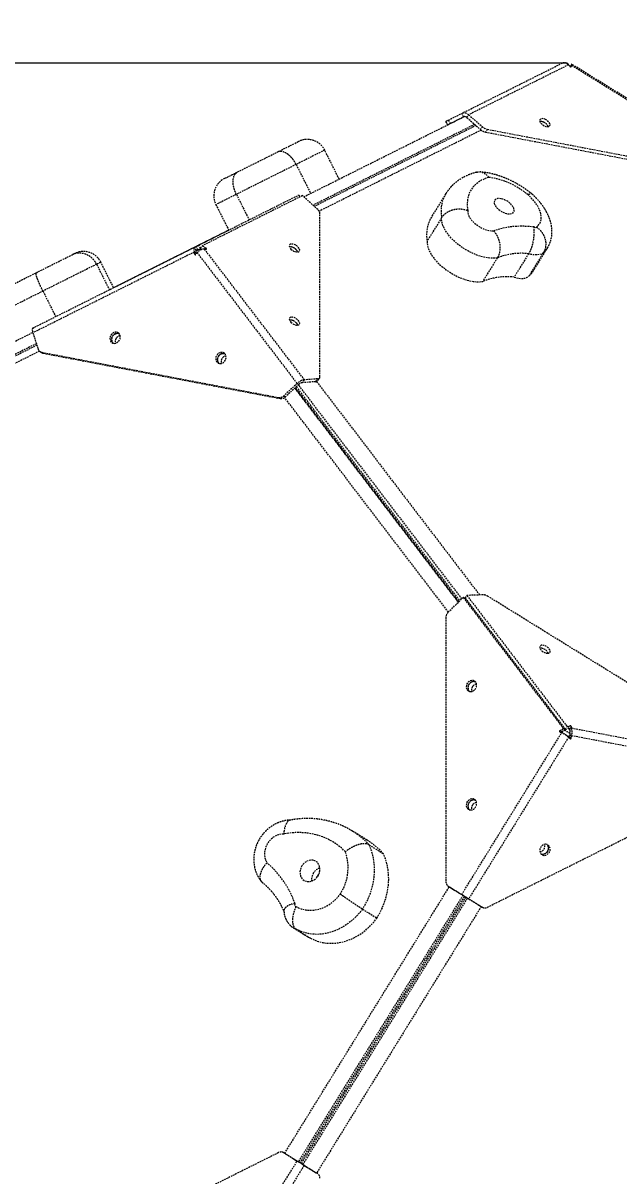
# Model space of a CAD drawing. Header units: millimetres. Extents: x -3485 to 2910, y -2710 to 2433.
# Drawn here: x 526 to 986, y 74 to 964 of the extents above; entities that cross this region are included whole.
import ezdxf

# ---------------------------------------------------------------- set-up
doc = ezdxf.new("R2010")
doc.units = ezdxf.units.MM
doc.linetypes.add('HIDDEN', pattern=[1.905, 1.27, -0.635])
for name, color, linetype in [('DIKOM_ОБЪЕКТ', 7, 'Continuous'), ('DIKOM_РАЗМЕР_ЗОНА', 7, 'Continuous'), ('DIKOM_РАЗМЕР_ОБЪЕКТА', 7, 'Continuous')]:
    doc.layers.add(name, color=color, linetype=linetype)
doc.styles.add('style1', font='arialbd.ttf', dxfattribs={"width": 0.8})
doc.dimstyles.new('1-50', dxfattribs={"dimtxt": 300, "dimasz": 200, "dimexe": 100, "dimexo": 0, "dimgap": 100, "dimtad": 1, "dimtxsty": 'style1', "dimcen": 200, "dimclrd": 7, "dimclre": 7, "dimclrt": 7, "dimadec": 1, "dimazin": 2, "dimtfac": 1, "dimtmove": 0, "dimatfit": 2, "dimfxl": 0, "dimlwd": 25, "dimlwe": 18, "dimarcsym": 0})

# ---------------------------------------------------------------- blocks, each defined once
blk = doc.blocks.new('*D1')
at = {"layer": 'Defpoints', "color": 0, "transparency": 16777216}
for p in [(945.52, 932.59), (-1315.58, -557.62), (667.32, -557.62)]:
    blk.add_point(p, dxfattribs=at)
at = {"layer": 'DIKOM_РАЗМЕР_ОБЪЕКТА', "color": 7, "lineweight": 18, "transparency": 16777216}
for p, q in [((945.52, 932.59), (-1415.58, 932.59)), ((667.32, -557.62), (-1415.58, -557.62))]:
    blk.add_line(p, q, dxfattribs=at)
at = {"layer": 'DIKOM_РАЗМЕР_ОБЪЕКТА', "color": 7, "lineweight": 25, "transparency": 16777216}
blk.add_line((-1315.58, 732.59), (-1315.58, -357.62), dxfattribs=at)
at = {"layer": 'DIKOM_РАЗМЕР_ОБЪЕКТА', "color": 7, "transparency": 16777216}
for points in [[(-1348.92, 732.59), (-1282.25, 732.59), (-1315.58, 932.59)], [(-1348.92, -357.62), (-1282.25, -357.62), (-1315.58, -557.62)]]:
    blk.add_solid(points, dxfattribs=at)
at = {"layer": 'DIKOM_РАЗМЕР_ОБЪЕКТА', "color": 7, "transparency": 16777216, "insert": (-1568.76, 187.48), "char_height": 300, "attachment_point": 5, "rotation": 90, "style": 'style1'}
blk.add_mtext('{\\fArial|b0|i0|c204|p34;1500}', dxfattribs=at)
blk = doc.blocks.new('*D3')
at = {"layer": 'Defpoints', "color": 0, "transparency": 16777216}
for p in [(1104.7, 2433.05), (-3035.21, -2058.94), (798.95, -2058.94)]:
    blk.add_point(p, dxfattribs=at)
at = {"layer": 'DIKOM_РАЗМЕР_ЗОНА', "color": 7, "lineweight": 18, "transparency": 16777216}
for p, q in [((1104.7, 2433.05), (-3135.21, 2433.05)), ((798.95, -2058.94), (-3135.21, -2058.94))]:
    blk.add_line(p, q, dxfattribs=at)
at = {"layer": 'DIKOM_РАЗМЕР_ЗОНА', "color": 7, "lineweight": 25, "transparency": 16777216}
blk.add_line((-3035.21, 2233.05), (-3035.21, -1858.94), dxfattribs=at)
at = {"layer": 'DIKOM_РАЗМЕР_ЗОНА', "color": 7, "transparency": 16777216}
for points in [[(-3068.54, 2233.05), (-3001.87, 2233.05), (-3035.21, 2433.05)], [(-3068.54, -1858.94), (-3001.87, -1858.94), (-3035.21, -2058.94)]]:
    blk.add_solid(points, dxfattribs=at)
at = {"layer": 'DIKOM_РАЗМЕР_ЗОНА', "color": 7, "transparency": 16777216, "insert": (-3288.38, 360.58), "char_height": 300, "attachment_point": 5, "rotation": 90, "style": 'style1'}
blk.add_mtext('{\\fArial|b0|i0|c204|p34;4500}', dxfattribs=at)

msp = doc.modelspace()

# ---------------------------------------------------------------- linework, layer by layer
at = {"layer": 'DIKOM_ОБЪЕКТ', "color": 7, "linetype": 'HIDDEN', "lineweight": 15}
for p, q in [((864.216, 893.846), (941.266, 932.372)), ((946.633, 931.347), (869.583, 892.822)), ((941.267, 932.372), (942.755, 933.116)), ((942.898, 932.83), (942.755, 933.116)), ((945.17, 932.41), (945.524, 932.587)), ((945.365, 932.33), (945.524, 932.587)), ((945.524, 932.587), (946.632, 931.348)), ((947.611, 930.254), (946.633, 931.347)), ((949.095, 931.84), (947.949, 929.986)), ((948.229, 929.859), (948.883, 930.917)), ((948.613, 929.877), (948.716, 930.043)), ((948.883, 930.917), (948.716, 930.043)), ((1073.551, 853.87), (948.883, 930.917)), ((1074.023, 854.632), (949.075, 931.852)), ((742.329, 829.525), (865.782, 891.258)), ((853.84, 888.657), (864.216, 893.846)), ((855.182, 885.974), (865.558, 891.163)), ((865.558, 891.163), (864.216, 893.846)), ((868.242, 890.651), (869.583, 892.822)), ((868.242, 890.651), (878.619, 881.499)), ((869.583, 892.822), (879.96, 883.67)), ((874.193, 885.402), (749.427, 823.012)), ((875.214, 884.502), (750.422, 822.1)), ((879.277, 880.972), (754.17, 818.412)), ((853.339, 885.051), (851.997, 887.735)), ((852.002, 887.722), (851.997, 887.735)), ((852.002, 887.722), (853.344, 885.039)), ((853.344, 885.039), (853.339, 885.051)), ((853.84, 888.657), (855.182, 885.974)), ((878.619, 881.499), (879.96, 883.67)), ((883.971, 881.631), (882.629, 879.46)), ((883.971, 881.631), (1066.716, 846.732)), ((882.629, 879.46), (1065.374, 844.561)), ((769.639, 843.182), (758.458, 865.542)), ((736.418, 854.521), (747.599, 832.16)), ((661.281, 792.348), (738.554, 830.976)), ((741.323, 830.448), (664.05, 791.82)), ((690.302, 831.46), (700.145, 811.776)), ((738.554, 830.976), (739.319, 829.446)), ((753.087, 819.655), (741.323, 830.448)), ((851.962, 831.991), (840.783, 813.9)), ((674.495, 823.556), (684.337, 803.874)), ((754.805, 690.741), (754.808, 816.642)), ((848.717, 813.409), (837.537, 795.318)), ((595.51, 759.462), (684.334, 803.879)), ((659.194, 791.304), (661.281, 792.348)), ((662.623, 789.665), (661.281, 792.348)), ((662.708, 789.649), (664.05, 791.82)), ((664.05, 791.82), (666.85, 789.842)), ((533.256, 728.333), (657.921, 790.669)), ((657.921, 786.96), (533.256, 724.624)), ((657.921, 790.669), (658.089, 790.752)), ((659.263, 787.985), (657.921, 790.669)), ((658.088, 785.462), (657.921, 786.96)), ((659.263, 786.131), (657.921, 786.96)), ((658.877, 784.974), (658.088, 785.462)), ((659.43, 788.069), (658.089, 790.752)), ((660.171, 786.531), (659.193, 785.25)), ((660.535, 788.621), (659.194, 791.304)), ((659.263, 787.985), (659.43, 788.069)), ((659.34, 785.442), (659.263, 786.131)), ((737.218, 685.67), (660.171, 786.531)), ((660.535, 788.621), (662.623, 789.665)), ((662.623, 789.665), (662.76, 789.734)), ((662.708, 789.649), (663.68, 788.962)), ((665.538, 789.214), (742.585, 688.353)), ((666.85, 789.079), (665.538, 789.214)), ((666.406, 789.124), (666.85, 789.842)), ((915.849, 785.664), (904.669, 767.573)), ((927.357, 786.667), (916.177, 768.576)), ((919.208, 771.921), (930.387, 790.012)), ((582.433, 777.52), (592.273, 757.843)), ((595.51, 759.461), (585.67, 779.139)), ((891.645, 782.37), (880.465, 764.28)), ((541.008, 756.805), (550.847, 737.129)), ((329.034, 622.855), (533.162, 724.93)), ((533.256, 724.624), (537.219, 712.266)), ((535.94, 716.257), (331.328, 613.94)), ((536.329, 715.042), (331.718, 612.725)), ((538.362, 710.496), (333.195, 607.901)), ((538.844, 710.139), (540.186, 709.31)), ((540.091, 709.656), (722.831, 674.755)), ((540.091, 709.656), (541.432, 708.827)), ((541.432, 708.827), (724.172, 673.926)), ((737.218, 685.67), (726.841, 676.05)), ((738.56, 684.841), (728.183, 675.221)), ((737.218, 685.67), (738.56, 684.841)), ((742.585, 688.353), (741.243, 686.182)), ((751.62, 686.939), (741.243, 686.182)), ((752.961, 689.11), (742.585, 688.353)), ((751.62, 686.939), (752.961, 689.11)), ((752.189, 687.032), (877.951, 522.423)), ((753.244, 687.751), (754.586, 689.922)), ((726.841, 676.05), (728.183, 675.221)), ((735.33, 681.847), (861.5, 516.704)), ((861.904, 517.102), (735.745, 682.231)), ((736.468, 682.902), (862.609, 517.797)), ((864.322, 519.482), (738.225, 684.53)), ((724.172, 673.926), (722.831, 674.755)), ((853.937, 509.26), (727.536, 674.706)), ((853.753, 509.079), (865.517, 520.659)), ((942.791, 419.518), (865.517, 520.659)), ((865.517, 520.659), (866.859, 519.83)), ((944.133, 418.688), (866.859, 519.83)), ((866.944, 519.873), (868.286, 522.044)), ((866.944, 519.873), (944.218, 418.731)), ((880.653, 522.529), (868.286, 522.044)), ((868.286, 522.044), (945.56, 420.902)), ((1066.75, 408.709), (884.538, 521.317)), ((852.033, 505.064), (852.037, 301.351)), ((939.991, 417.718), (942.791, 419.518)), ((941.332, 416.889), (944.133, 418.688)), ((944.133, 418.688), (942.791, 419.518)), ((944.218, 418.731), (945.56, 420.902)), ((944.218, 418.731), (946.306, 419.376)), ((945.56, 420.902), (947.647, 421.547)), ((946.306, 419.376), (947.647, 421.547)), ((947.411, 418.693), (948.752, 420.864)), ((947.411, 418.693), (947.578, 417.683)), ((947.578, 417.683), (948.919, 419.854)), ((948.752, 420.864), (948.919, 419.854)), ((948.919, 419.854), (1073.585, 396.042)), ((864.257, 291.377), (941.302, 416.046)), ((946.669, 412.729), (869.623, 288.06)), ((941.332, 416.889), (939.991, 417.718)), ((941.302, 416.046), (939.991, 416.483)), ((947.647, 411.751), (946.669, 412.729)), ((947.578, 414.683), (947.411, 413.133)), ((947.411, 413.133), (948.752, 412.304)), ((947.578, 414.683), (948.919, 413.854)), ((948.919, 413.854), (948.752, 412.304)), ((1073.585, 390.042), (948.919, 413.854)), ((884.011, 281.591), (1066.75, 372.962)), ((791.067, 333.408), (779.886, 340.318)), ((792.688, 329.705), (803.869, 322.795)), ((727.591, 91.786), (854.615, 297.335)), ((853.88, 297.789), (864.257, 291.377)), ((853.88, 297.789), (855.222, 296.96)), ((855.222, 296.96), (865.598, 290.548)), ((865.152, 290.823), (738.129, 85.274)), ((739.47, 84.445), (866.494, 289.994)), ((867.388, 289.441), (740.365, 83.892)), ((741.706, 83.063), (868.73, 288.612)), ((865.598, 290.548), (864.257, 291.377)), ((868.282, 288.889), (869.623, 288.06)), ((868.282, 288.889), (878.659, 282.476)), ((869.623, 288.06), (880, 281.647)), ((879.268, 282.1), (752.244, 76.551)), ((787.57, 280.142), (798.751, 273.232)), ((878.659, 282.476), (880, 281.647)), ((734.598, 265.472), (745.778, 258.562)), ((736.34, 264.584), (747.521, 257.675)), ((722.845, 92.295), (540.646, 1.179)), ((726.856, 92.24), (737.233, 85.828)), ((728.198, 91.411), (726.856, 92.24)), ((728.198, 91.411), (738.574, 84.998)), ((660.192, -38.845), (737.233, 85.828)), ((742.6, 82.511), (665.559, -42.162)), ((737.233, 85.828), (738.574, 84.998)), ((742.6, 82.511), (741.258, 83.34)), ((741.258, 83.34), (751.635, 76.928)), ((742.6, 82.511), (752.977, 76.099)), ((752.977, 76.099), (751.635, 76.928))]:
    msp.add_line(p, q, dxfattribs=at)
at = {"layer": 'DIKOM_ОБЪЕКТ', "color": 7, "linetype": 'HIDDEN', "lineweight": 15, "flags": 128}
for points in [[(928.897, 889.175), (927.751, 889.618), (926.661, 889.828), (925.714, 889.787), (924.988, 889.499), (924.54, 888.987), (924.407, 888.293), (924.601, 887.473), (925.104, 886.593), (925.877, 885.725), (926.857, 884.938), (927.965, 884.298), (929.11, 883.855), (930.2, 883.645), (931.147, 883.686), (931.874, 883.974), (932.322, 884.486), (932.454, 885.18), (932.261, 886), (931.757, 886.88), (930.984, 887.749), (930.004, 888.535), (928.897, 889.175)], [(851.997, 887.735), (852.028, 887.75), (852.121, 887.796), (852.274, 887.873), (852.485, 887.979), (852.751, 888.112), (853.068, 888.271), (853.433, 888.453), (853.84, 888.657)], [(855.182, 885.974), (854.775, 885.77), (854.41, 885.587), (854.093, 885.429), (853.826, 885.295), (853.615, 885.19), (853.463, 885.113), (853.37, 885.067), (853.339, 885.051)], [(721.679, 863.921), (724.613, 865.388), (727.296, 866.73), (729.713, 867.939), (731.853, 869.009), (733.702, 869.934), (735.252, 870.708), (736.493, 871.329), (737.419, 871.792), (738.026, 872.096), (738.31, 872.238), (738.333, 872.249)], [(691.264, 848.712), (694.035, 850.098), (696.947, 851.554), (699.971, 853.066), (703.077, 854.619), (706.234, 856.198), (709.41, 857.786), (712.574, 859.369), (715.694, 860.929), (718.739, 862.451), (721.679, 863.921)], [(758.458, 865.542), (758.407, 865.517), (758.046, 865.336), (757.337, 864.981), (756.285, 864.455), (754.894, 863.76), (753.171, 862.898), (751.124, 861.874), (748.762, 860.694), (746.098, 859.361), (743.143, 857.884), (739.911, 856.267), (736.418, 854.521)], [(736.418, 854.521), (732.788, 852.706), (729.015, 850.819), (725.13, 848.876), (721.164, 846.893), (717.147, 844.884), (713.112, 842.866), (709.091, 840.856), (705.116, 838.868), (701.22, 836.92), (697.432, 835.025), (693.782, 833.201), (690.302, 831.46)], [(681.202, 843.681), (681.206, 843.683), (681.418, 843.789), (681.952, 844.056), (682.8, 844.48), (683.953, 845.056), (685.395, 845.778), (687.11, 846.635), (689.074, 847.617), (691.264, 848.712)], [(885.121, 844.534), (882.187, 843.536), (879.504, 842.302), (877.086, 840.838), (874.947, 839.151), (873.098, 837.251), (871.548, 835.148), (870.307, 832.853), (869.381, 830.379), (868.774, 827.738), (868.49, 824.945), (868.531, 822.015), (868.896, 818.964)], [(690.302, 831.46), (687.57, 830.094), (685.049, 828.834), (682.761, 827.689), (680.723, 826.67), (678.951, 825.784), (677.461, 825.039), (676.263, 824.44), (675.369, 823.993), (674.784, 823.701), (674.514, 823.566), (674.495, 823.556)], [(892.775, 819.706), (894.165, 818.676), (895.669, 817.793), (897.227, 817.093), (898.774, 816.605), (900.247, 816.349), (901.586, 816.334), (902.737, 816.563), (903.651, 817.025), (904.291, 817.702), (904.632, 818.565), (904.659, 819.58), (904.372, 820.705), (903.781, 821.893), (902.912, 823.097), (901.799, 824.267), (900.489, 825.355), (899.034, 826.316), (897.495, 827.111), (895.935, 827.708), (894.417, 828.083), (893.003, 828.219), (891.752, 828.111), (890.715, 827.764), (889.934, 827.191), (889.44, 826.418), (889.255, 825.474), (889.386, 824.398), (889.828, 823.236), (890.561, 822.033), (891.558, 820.84), (892.775, 819.706)], [(921.883, 806.216), (923.237, 807.35), (924.297, 808.692), (925.049, 810.225), (925.484, 811.93), (925.596, 813.786), (925.384, 815.769), (924.85, 817.855), (924.001, 820.018), (922.849, 822.229), (921.406, 824.462), (919.692, 826.689), (917.727, 828.881), (915.538, 831.012)], [(868.896, 818.964), (868.828, 817.63), (869.101, 816.169), (869.71, 814.621), (870.638, 813.027), (871.858, 811.433), (873.338, 809.88), (875.037, 808.412), (876.909, 807.07), (878.902, 805.889), (880.962, 804.902), (883.032, 804.136), (885.056, 803.613), (886.978, 803.346), (888.745, 803.342)], [(891.645, 782.37), (889.368, 782.131), (886.91, 782.138), (884.3, 782.392), (881.571, 782.889), (878.757, 783.623), (875.892, 784.585), (873.011, 785.763), (870.15, 787.144), (867.344, 788.709), (864.629, 790.439), (862.036, 792.313), (859.599, 794.308), (857.348, 796.4), (855.309, 798.562), (853.509, 800.769), (851.969, 802.991), (850.708, 805.204), (849.743, 807.378), (849.084, 809.487), (848.741, 811.506), (848.717, 813.409)], [(888.745, 803.342), (891.967, 804.517), (895.406, 805.474), (899.05, 806.21), (902.886, 806.723), (906.901, 807.012), (911.082, 807.074), (915.412, 806.91), (919.878, 806.521)], [(919.878, 806.521), (920.154, 806.297), (920.464, 806.11), (920.789, 805.973), (921.104, 805.895), (921.389, 805.882), (921.624, 805.934), (921.792, 806.048), (921.883, 806.216)], [(732.403, 789.206), (733.348, 788.398), (734.437, 787.724), (735.582, 787.238), (736.69, 786.98), (737.672, 786.97), (738.448, 787.21), (738.956, 787.68), (739.153, 788.341), (739.024, 789.141), (738.58, 790.015), (737.857, 790.892), (736.912, 791.7), (735.823, 792.374), (734.678, 792.86), (733.57, 793.118), (732.588, 793.128), (731.811, 792.888), (731.304, 792.418), (731.107, 791.757), (731.236, 790.956), (731.68, 790.083), (732.403, 789.206)], [(837.537, 795.318), (837.561, 793.415), (837.905, 791.396), (838.564, 789.287), (839.529, 787.113), (840.789, 784.901), (842.329, 782.678), (844.13, 780.472), (846.168, 778.309), (848.42, 776.218), (850.857, 774.223), (853.449, 772.348), (856.165, 770.618), (858.97, 769.053), (861.831, 767.673), (864.712, 766.494), (867.577, 765.532), (870.392, 764.798), (873.121, 764.301), (875.73, 764.048), (878.188, 764.04), (880.465, 764.28)], [(535.806, 770.975), (538.982, 772.563), (542.147, 774.146), (545.27, 775.707), (548.318, 777.231), (551.262, 778.704), (554.073, 780.109), (556.722, 781.434), (559.183, 782.664), (561.431, 783.788), (563.444, 784.795)], [(563.444, 784.795), (564.444, 785.295), (565.126, 785.636), (565.485, 785.816), (565.545, 785.846)], [(736.515, 788.721), (737.238, 787.844), (737.682, 786.971)], [(927.357, 786.667), (926.49, 785.923), (925.418, 785.345), (924.158, 784.941), (922.731, 784.718), (921.159, 784.68), (919.47, 784.827), (917.69, 785.156), (915.849, 785.664)], [(582.433, 777.52), (580.078, 776.342), (577.44, 775.023), (574.541, 773.573), (571.403, 772.004), (568.051, 770.328), (564.512, 768.558), (560.815, 766.709), (556.988, 764.796), (553.062, 762.833), (549.069, 760.836), (545.04, 758.821), (541.008, 756.805)], [(585.67, 779.139), (585.652, 779.129), (585.365, 778.986), (584.731, 778.669), (583.752, 778.179), (582.433, 777.52)], [(514.109, 760.125), (514.163, 760.152), (514.512, 760.327), (515.18, 760.661), (516.159, 761.15), (517.436, 761.789), (518.996, 762.569), (520.819, 763.48), (522.882, 764.512), (525.159, 765.651), (527.622, 766.882), (530.239, 768.191), (532.979, 769.561), (535.806, 770.975)], [(904.669, 767.573), (906.51, 767.066), (908.29, 766.736), (909.98, 766.589), (911.551, 766.627), (912.978, 766.85), (914.238, 767.254), (915.31, 767.833), (916.177, 768.576)], [(541.008, 756.805), (537.543, 755.072), (534.151, 753.376), (530.861, 751.731), (527.698, 750.149), (524.688, 748.644), (521.856, 747.228), (519.225, 745.912), (516.814, 744.707), (514.645, 743.622), (512.735, 742.667), (511.098, 741.848), (509.749, 741.174), (508.697, 740.648), (507.953, 740.276), (507.521, 740.06), (507.402, 740)], [(732.402, 732.781), (733.347, 731.972), (734.436, 731.298), (735.581, 730.812), (736.689, 730.554), (737.671, 730.544), (738.447, 730.784), (738.954, 731.254), (739.152, 731.915), (739.023, 732.716), (738.579, 733.589), (737.855, 734.466), (736.911, 735.274), (735.822, 735.948), (734.677, 736.434), (733.568, 736.693), (732.586, 736.702), (731.81, 736.462), (731.303, 735.992), (731.106, 735.331), (731.234, 734.531), (731.679, 733.657), (732.402, 732.781)], [(736.514, 732.295), (737.237, 731.418), (737.681, 730.545)], [(533.256, 728.333), (533.053, 728.167), (532.905, 727.902), (532.815, 727.542), (532.785, 727.095), (532.815, 726.569), (532.905, 725.974), (533.052, 725.322), (533.256, 724.624)], [(599.437, 724.412), (598.492, 724.956), (597.403, 725.166), (596.258, 725.026), (595.15, 724.547), (594.168, 723.768), (593.392, 722.752), (592.884, 721.581), (592.687, 720.351), (592.816, 719.16), (593.26, 718.106), (593.984, 717.274), (594.928, 716.73), (596.017, 716.52), (597.162, 716.66), (598.271, 717.139), (599.253, 717.918), (600.029, 718.934), (600.536, 720.104), (600.733, 721.335), (600.605, 722.525), (600.16, 723.58), (599.437, 724.412)], [(595.066, 716.682), (594.602, 717.277), (594.157, 718.331), (594.029, 719.522), (594.226, 720.752), (594.733, 721.923), (595.509, 722.939), (596.492, 723.718), (597.6, 724.197), (598.745, 724.337), (599.696, 724.174)], [(681.099, 708.816), (680.154, 709.359), (679.065, 709.569), (677.92, 709.429), (676.812, 708.95), (675.83, 708.171), (675.054, 707.156), (674.546, 705.985), (674.349, 704.754), (674.478, 703.564), (674.922, 702.51), (675.646, 701.677), (676.59, 701.134), (677.679, 700.923), (678.824, 701.063), (679.933, 701.542), (680.915, 702.321), (681.691, 703.337), (682.198, 704.508), (682.395, 705.738), (682.267, 706.929), (681.823, 707.983), (681.099, 708.816)], [(676.728, 701.086), (676.264, 701.68), (675.819, 702.735), (675.691, 703.925), (675.888, 705.156), (676.395, 706.326), (677.171, 707.342), (678.154, 708.121), (679.262, 708.6), (680.407, 708.74), (681.358, 708.578)], [(930.44, 477.471), (931.348, 477.562), (932.023, 477.897), (932.41, 478.449), (932.477, 479.174), (932.219, 480.011), (931.658, 480.895), (930.837, 481.752), (929.825, 482.514), (928.703, 483.119), (927.561, 483.517), (926.493, 483.677), (925.584, 483.586), (924.909, 483.251), (924.523, 482.699), (924.455, 481.975), (924.713, 481.137), (925.275, 480.254), (926.095, 479.396), (927.107, 478.635), (928.23, 478.03), (929.371, 477.631), (930.44, 477.471)], [(871.245, 447.873), (872.39, 448.083), (873.48, 448.626), (874.427, 449.458), (875.154, 450.512), (875.601, 451.702), (875.734, 452.933), (875.541, 454.103), (875.037, 455.12), (874.264, 455.899), (873.284, 456.378), (872.176, 456.519), (871.031, 456.309), (869.941, 455.767), (868.994, 454.934), (868.268, 453.88), (867.82, 452.69), (867.687, 451.46), (867.881, 450.289), (868.384, 449.273), (869.157, 448.493), (870.137, 448.014), (871.245, 447.873)], [(873.518, 455.69), (874.626, 455.549), (874.726, 455.518)], [(871.247, 356.574), (872.392, 356.783), (873.482, 357.326), (874.429, 358.158), (875.155, 359.212), (875.603, 360.403), (875.736, 361.633), (875.542, 362.804), (875.039, 363.82), (874.265, 364.599), (873.285, 365.079), (872.178, 365.219), (871.033, 365.01), (869.943, 364.467), (868.996, 363.635), (868.269, 362.581), (867.822, 361.39), (867.689, 360.16), (867.882, 358.989), (868.386, 357.973), (869.159, 357.193), (870.139, 356.714), (871.247, 356.574)], [(873.52, 364.39), (874.627, 364.25), (874.698, 364.228)], [(726.861, 337.987), (724.799, 337.9), (722.73, 337.447), (720.71, 336.641), (718.794, 335.504), (717.034, 334.066), (715.48, 332.367), (714.173, 330.454), (713.15, 328.379), (712.438, 326.199), (712.056, 323.973), (712.016, 321.763), (712.318, 319.629), (712.954, 317.63), (713.907, 315.819)], [(774.462, 324.393), (771.358, 327.28), (768.031, 329.881), (764.498, 332.184), (760.779, 334.175), (756.893, 335.844), (752.861, 337.182), (748.706, 338.182), (744.448, 338.839), (740.111, 339.148), (735.719, 339.109), (731.294, 338.721), (726.861, 337.987)], [(792.688, 329.705), (794.184, 325.951), (795.341, 322.019), (796.148, 317.94), (796.599, 313.747), (796.691, 309.471), (796.423, 305.149), (795.797, 300.814), (794.818, 296.5), (793.494, 292.243), (791.836, 288.075), (789.856, 284.031), (787.57, 280.142)], [(928.935, 330.144), (927.79, 329.934), (926.699, 329.391), (925.753, 328.559), (925.026, 327.505), (924.578, 326.315), (924.446, 325.084), (924.639, 323.913), (925.143, 322.897), (925.916, 322.118), (926.896, 321.638), (928.003, 321.498), (929.148, 321.707), (930.239, 322.25), (931.185, 323.082), (931.912, 324.136), (932.36, 325.327), (932.492, 326.557), (932.299, 327.728), (931.795, 328.744), (931.022, 329.524), (930.042, 330.003), (928.935, 330.144)], [(925.48, 322.493), (925.881, 322.391), (927.009, 322.358), (928.148, 322.672), (929.203, 323.31), (930.09, 324.218), (930.736, 325.323), (931.09, 326.536), (931.123, 327.759), (930.832, 328.892), (930.24, 329.844), (930.114, 329.981)], [(930.113, 329.981), (930.454, 329.573), (930.957, 328.557), (931.151, 327.386), (931.018, 326.156), (930.57, 324.965), (929.844, 323.911), (928.897, 323.079), (927.807, 322.536), (926.662, 322.327), (925.554, 322.467), (925.483, 322.489)], [(798.751, 273.232), (801.036, 277.121), (803.016, 281.166), (804.675, 285.333), (805.999, 289.591), (806.978, 293.904), (807.604, 298.24), (807.872, 302.562), (807.78, 306.837), (807.328, 311.031), (806.521, 315.11), (805.365, 319.042), (803.869, 322.795)], [(740.927, 313.625), (740.117, 312.081), (739.592, 310.436), (739.374, 308.758), (739.472, 307.117), (739.881, 305.578), (740.585, 304.205), (741.555, 303.054), (742.752, 302.173), (744.126, 301.597), (745.621, 301.35), (747.176, 301.442), (748.727, 301.869), (750.211, 302.614), (751.567, 303.647), (752.74, 304.924), (753.681, 306.394), (754.351, 307.997), (754.725, 309.666), (754.785, 311.335), (754.53, 312.933), (753.971, 314.396), (753.129, 315.665), (752.04, 316.686), (750.748, 317.418), (749.306, 317.832), (747.774, 317.91), (746.212, 317.649), (744.687, 317.06), (743.26, 316.167), (741.989, 315.006), (740.927, 313.625)], [(752.348, 304.446), (752.476, 304.924), (753.013, 306.06)], [(753.013, 306.06), (753.819, 307.022), (754.077, 307.243)], [(736.227, 282.229), (738.682, 280.976), (741.293, 280.049), (744.028, 279.46), (746.851, 279.216), (749.729, 279.32), (752.624, 279.772), (755.501, 280.565), (758.323, 281.689), (761.055, 283.13), (763.662, 284.871), (766.113, 286.889), (768.376, 289.159), (770.422, 291.653)], [(864.257, 291.377), (864.881, 290.991), (865.545, 290.58), (866.236, 290.154), (866.94, 289.718), (867.644, 289.283), (868.335, 288.856), (868.999, 288.446), (869.623, 288.06)], [(865.598, 290.548), (865.911, 290.354), (866.243, 290.149), (866.588, 289.936), (866.94, 289.718), (867.292, 289.501), (867.637, 289.287), (867.969, 289.082), (868.282, 288.889)], [(735.603, 284.318), (735.413, 284.009), (735.298, 283.669), (735.266, 283.32), (735.318, 282.988), (735.453, 282.695), (735.659, 282.461), (735.923, 282.302), (736.227, 282.229)], [(787.57, 280.142), (785.146, 277.041), (782.502, 274.148), (779.659, 271.487), (776.639, 269.079), (773.468, 266.944), (770.171, 265.098), (766.775, 263.557), (763.306, 262.334), (759.793, 261.437), (756.265, 260.875), (752.749, 260.652), (749.275, 260.769), (745.87, 261.226), (742.561, 262.019), (739.376, 263.141), (736.34, 264.584)], [(747.521, 257.675), (750.557, 256.232), (753.742, 255.109), (757.05, 254.316), (760.455, 253.86), (763.93, 253.742), (767.446, 253.966), (770.974, 254.528), (774.487, 255.425), (777.955, 256.648), (781.352, 258.189), (784.649, 260.034), (787.82, 262.17), (790.839, 264.578), (793.683, 267.239), (796.327, 270.131), (798.751, 273.232)], [(736.34, 264.584), (734.743, 265.383), (734.577, 265.485)], [(745.778, 258.562), (745.923, 258.474), (747.521, 257.675)], [(742.6, 82.511), (741.975, 82.897), (741.311, 83.307), (740.62, 83.734), (739.916, 84.169), (739.212, 84.604), (738.521, 85.031), (737.857, 85.442), (737.233, 85.828)], [(741.258, 83.34), (740.946, 83.533), (740.614, 83.738), (740.268, 83.952), (739.916, 84.169), (739.564, 84.387), (739.219, 84.6), (738.887, 84.805), (738.574, 84.998)]]:
    msp.add_lwpolyline(points, dxfattribs=at)
at = {"layer": 'DIKOM_ОБЪЕКТ', "color": 7, "linetype": 'HIDDEN', "lineweight": 15}
for centre, radius, start, end in [((866.143, 889.37), 4.874, 45.097738, 113.286466), ((866.522, 888.925), 2.437, 45.099209, 113.286685), ((884.497, 888.095), 8.835, 228.291109, 257.795749), ((885.839, 890.267), 8.836, 228.292929, 257.793928), ((924.944, 882.119), 5.54, 61.883321, 94.214639), ((924.778, 880.801), 6.841, 24.707715, 92.003466), ((925.22, 881.183), 6.272, 23.151687, 68.141156), ((745.042, 858.833), 15, 26.567577, 116.567577), ((687.911, 830.265), 15, 116.567577, 206.567577), ((877.061, 785.432), 59.648, 49.829861, 82.233553), ((874.937, 818.403), 26.691, 149.406386, 190.784701), ((750.28, 816.054), 4.566, 7.399128, 52.063694), ((864.542, 800.175), 27.438, 149.986971, 190.196565), ((572.254, 772.43), 15, 26.567577, 116.567577), ((662.396, 782.584), 6.236, 84.97836, 114.145644), ((731.436, 784.132), 6.844, 24.491147, 91.723232), ((731.524, 784.284), 6.678, 41.632314, 92.470558), ((910.377, 735.293), 50.667, 83.800181, 111.697495), ((919.714, 796.636), 12.561, 307.47319, 328.176874), ((899.197, 717.202), 50.668, 83.800238, 111.697437), ((908.531, 778.548), 12.566, 307.476244, 328.171752), ((731.444, 727.703), 6.843, 24.527124, 91.786777), ((731.515, 727.841), 6.694, 41.700355, 92.402517), ((598.699, 719.626), 4.671, 113.880397, 219.09265), ((598.594, 720.536), 3.806, 73.292661, 117.996269), ((601.332, 717.992), 4.502, 99.025625, 197.624189), ((540.813, 713.336), 3.75, 196.581407, 258.888066), ((542.114, 712.438), 3.675, 238.352281, 259.312218), ((680.361, 704.039), 4.669, 113.860484, 219.344915), ((680.259, 704.946), 3.808, 73.540639, 117.990322), ((682.997, 702.404), 4.502, 99.079318, 197.718273), ((744.005, 678.804), 9.655, 98.45939, 134.668246), ((741.953, 681.408), 4.827, 98.458891, 134.668257), ((751.653, 688.903), 1.965, 269.030238, 324.092658), ((753.094, 690.817), 1.713, 265.561629, 357.466872), ((723.548, 679.39), 4.69, 261.196409, 314.595623), ((724.89, 678.561), 4.69, 261.197227, 314.595185), ((880.512, 515.247), 7.283, 56.449544, 88.896295), ((857.747, 504.991), 5.715, 134.333338, 179.268126), ((924.791, 474.627), 6.857, 24.720875, 91.828272), ((924.776, 474.626), 6.852, 24.741123, 91.694224), ((873.704, 450.96), 4.676, 113.914839, 218.646033), ((873.778, 450.967), 4.73, 93.147312, 218.305228), ((873.595, 451.878), 3.802, 72.926128, 118.010307), ((876.329, 449.332), 4.499, 98.942199, 197.467059), ((965.485, 449.181), 37.882, 234.591588, 241.754564), ((964.098, 446.937), 37.797, 232.803482, 243.772751), ((873.712, 359.66), 4.676, 113.914293, 218.666908), ((873.78, 359.668), 4.73, 93.147064, 218.305475), ((873.602, 360.576), 3.803, 73.046533, 118.00695), ((876.338, 358.03), 4.5, 99.022995, 197.426945), ((748.127, 288.982), 60.366, 42.423273, 58.231696), ((759.309, 282.074), 60.364, 42.423027, 58.257051), ((923.841, 328.683), 4.504, 279.078108, 17.466014), ((739.118, 312.135), 37.41, 326.804578, 19.127417), ((666.746, 260.116), 72.986, 19.365104, 49.746578), ((757.855, 303.114), 9.411, 109.454134, 148.026863), ((757.793, 302.905), 9.472, 146.759083, 187.019104), ((856.132, 301.213), 4.098, 178.060425, 236.665754), ((882.055, 285.192), 4.098, 239.902239, 298.504212), ((724.801, 88.695), 4.097, 59.905019, 118.510443), ((750.725, 72.675), 4.098, 358.066821, 56.666409)]:
    msp.add_arc(centre, radius, start, end, dxfattribs=at)
for centre, major_axis, ratio, start_param, end_param in [((948.033, 930.465), (0.622, -0.551), 0.5392763, 4.4986912, 6.5930863), ((658.771, 791.093), (0.689, 0.345), 0.0000754, 3.2770341, 5.3714292), ((658.771, 785.803), (0.339, 0.872), 0.6884734, 2.2207056, 4.3151007), ((660.113, 788.41), (0.689, 0.345), 0.0000754, 3.2770341, 5.3714292), ((666.428, 789.631), (0.824, -0.43), 0.4311338, 5.4573907, 7.5517858), ((946.728, 418.823), (0.638, -0.394), 0.6615094, 0.523528, 2.6179231), ((948.069, 420.994), (0.638, -0.394), 0.6615094, 0.523528, 2.6179231), ((940.413, 417.166), (0.793, 0.367), 0.7885078, 1.744291, 3.8386861), ((941.754, 416.337), (0.793, 0.367), 0.7885078, 1.744291, 2.8336291), ((946.728, 413.263), (-0.026, 0.873), 0.7885221, 3.4493769, 4.5388062), ((948.069, 412.434), (-0.026, 0.873), 0.7885221, 2.4444111, 4.5388062)]:
    msp.add_ellipse(centre, major_axis=major_axis, ratio=ratio, start_param=start_param, end_param=end_param, dxfattribs=at)
for points, knots in [([(946.633, 931.347), (946.218, 931.717), (945.458, 932.394), (944.118, 932.855), (942.689, 932.923), (941.765, 932.565), (941.266, 932.372)], [0, 0, 0, 0, 0.2731894, 0.5000185, 0.7303987, 1, 1, 1, 1]), ([(949.095, 931.84), (949.095, 931.84), (949.072, 931.876), (949.088, 931.685), (948.955, 931.186), (948.883, 930.917)], [0, 0, 0, 0, 0.00005393, 0.46080686, 1, 1, 1, 1]), ([(736.418, 854.521), (736.028, 855.248), (735.236, 856.723), (733.804, 858.722), (732.225, 860.515), (730.549, 862.011), (728.801, 863.199), (727.053, 864.027), (725.327, 864.484), (723.489, 864.558), (722.304, 864.233), (721.686, 863.925), (721.679, 863.921)], [0, 0, 0, 0, 0.1043109, 0.2116562, 0.315965, 0.4232782, 0.5279867, 0.6356755, 0.7413925, 0.8501008, 0.9982864, 1, 1, 1, 1]), ([(690.302, 831.46), (689.95, 832.213), (689.238, 833.742), (688.477, 836.098), (687.964, 838.444), (687.743, 840.681), (687.809, 842.786), (688.163, 844.66), (688.799, 846.285), (689.777, 847.714), (690.683, 848.42), (691.25, 848.705), (691.264, 848.712)], [0, 0, 0, 0, 0.10577275, 0.21461438, 0.32038672, 0.42922677, 0.53502095, 0.64388133, 0.74972882, 0.85864537, 0.99664365, 1, 1, 1, 1]), ([(875.938, 848.533), (875.427, 848.404), (873.644, 847.954), (870.711, 846.973), (867.229, 845.499), (863.991, 843.765), (861.016, 841.798), (858.311, 839.616), (855.889, 837.235), (853.744, 834.706), (852.55, 832.881), (851.963, 831.985)], [0, 0, 0, 0, 0.0513641, 0.179218, 0.3050729, 0.4279197, 0.5476951, 0.6645969, 0.7790219, 0.8914912, 1, 1, 1, 1]), ([(875.945, 848.511), (876.054, 848.549), (876.713, 848.779), (878.003, 848.8), (879.745, 848.545), (881.473, 847.833), (883.31, 846.596), (884.496, 845.359), (885.114, 844.543), (885.121, 844.534)], [0, 0, 0, 0, 0.0348697, 0.2100956, 0.3903092, 0.567228, 0.7491467, 0.9971308, 1, 1, 1, 1]), ([(918.61, 831.529), (918.19, 831.873), (916.761, 833.046), (914.21, 834.951), (910.927, 837.181), (907.536, 839.249), (904.056, 841.148), (900.502, 842.869), (896.89, 844.399), (893.232, 845.73), (889.541, 846.846), (885.83, 847.739), (882.114, 848.381), (879.553, 848.667), (878.234, 848.738), (878.139, 848.743)], [0, 0, 0, 0, 0.0356983, 0.1216845, 0.2074522, 0.2931475, 0.3789157, 0.4648665, 0.5511612, 0.6379623, 0.7254292, 0.8137051, 0.9028927, 0.9929942, 1, 1, 1, 1]), ([(918.629, 831.49), (918.616, 831.512), (918.491, 831.716), (917.984, 831.803), (917.031, 831.71), (916.117, 831.322), (915.551, 831.019), (915.538, 831.012)], [0, 0, 0, 0, 0.0337672, 0.3209629, 0.6164693, 0.9909062, 1, 1, 1, 1]), ([(930.368, 790.023), (930.453, 790.147), (931.045, 791.011), (931.881, 792.772), (932.843, 795.268), (933.489, 797.863), (933.854, 800.518), (933.933, 803.229), (933.728, 805.986), (933.239, 808.788), (932.458, 811.631), (931.379, 814.508), (929.998, 817.403), (928.323, 820.289), (926.37, 823.133), (924.169, 825.901), (921.748, 828.561), (919.863, 830.408), (918.797, 831.365), (918.642, 831.504)], [0, 0, 0, 0, 0.0098242, 0.0686327, 0.1270227, 0.185371, 0.2441141, 0.3037041, 0.3646019, 0.4272598, 0.4920474, 0.5591609, 0.6284949, 0.6995918, 0.771741, 0.8441252, 0.9162149, 0.987828, 1, 1, 1, 1]), ([(848.717, 813.409), (849.123, 813.995), (849.948, 815.185), (851.624, 816.726), (853.587, 818.049), (855.78, 819.08), (858.171, 819.81), (860.656, 820.203), (863.207, 820.254), (865.985, 819.925), (867.87, 819.379), (868.881, 818.97), (868.896, 818.964)], [0, 0, 0, 0, 0.1053885, 0.2138325, 0.3192145, 0.4276495, 0.5331387, 0.6416654, 0.7474242, 0.8562238, 0.9978505, 1, 1, 1, 1]), ([(888.745, 803.342), (888.755, 803.331), (889.461, 802.56), (890.596, 801.06), (891.913, 798.631), (892.827, 796.285), (893.45, 793.813), (893.751, 791.33), (893.725, 788.855), (893.364, 786.509), (892.696, 784.287), (891.998, 783.015), (891.645, 782.37)], [0, 0, 0, 0, 0.0020444, 0.1451469, 0.2509367, 0.3597577, 0.4650833, 0.5734321, 0.6785533, 0.7867059, 0.8918276, 1, 1, 1, 1]), ([(919.878, 806.521), (919.877, 806.516), (919.803, 806.168), (919.802, 805.325), (919.87, 803.736), (919.915, 801.757), (919.841, 799.451), (919.609, 797.009), (919.205, 794.552), (918.617, 792.099), (917.859, 789.771), (916.94, 787.565), (916.216, 786.304), (915.849, 785.664)], [0, 0, 0, 0, 0.0010766, 0.0812549, 0.1643739, 0.2682219, 0.375111, 0.4780702, 0.5839566, 0.6864847, 0.79196, 0.8944897, 1, 1, 1, 1]), ([(921.883, 806.216), (921.894, 806.209), (922.84, 805.6), (924.345, 804.316), (926.138, 802.162), (927.435, 800.021), (928.394, 797.726), (928.972, 795.385), (929.167, 793.022), (928.962, 790.753), (928.392, 788.578), (927.705, 787.31), (927.357, 786.667)], [0, 0, 0, 0, 0.0016812, 0.1432315, 0.2488646, 0.3575576, 0.4631188, 0.5717357, 0.677273, 0.7858671, 0.8914036, 1, 1, 1, 1]), ([(582.433, 777.52), (582.032, 778.241), (581.218, 779.705), (579.605, 781.614), (577.74, 783.264), (575.676, 784.566), (573.443, 785.511), (571.133, 786.058), (568.773, 786.198), (566.168, 785.889), (564.408, 785.276), (563.455, 784.8), (563.444, 784.795)], [0, 0, 0, 0, 0.104311, 0.2116559, 0.3159649, 0.4232783, 0.5279863, 0.6356741, 0.7413928, 0.8501004, 0.9982829, 1, 1, 1, 1]), ([(657.921, 786.96), (657.85, 787.502), (657.719, 788.493), (657.704, 789.617), (657.727, 790.411), (657.853, 790.578), (657.921, 790.669)], [0, 0, 0, 0, 0.27318804, 0.50001561, 0.73040218, 1, 1, 1, 1]), ([(659.263, 786.131), (659.263, 786.419), (659.263, 786.941), (659.296, 787.531), (659.271, 787.912), (659.266, 787.959), (659.263, 787.985)], [0, 0, 0, 0, 0.2754539, 0.4999165, 0.7277781, 1, 1, 1, 1]), ([(665.538, 789.214), (665.034, 789.203), (664.111, 789.183), (662.673, 788.658), (661.333, 787.8), (660.578, 786.975), (660.171, 786.531)], [0, 0, 0, 0, 0.27319584, 0.50002189, 0.73040908, 1, 1, 1, 1]), ([(541.008, 756.805), (540.64, 757.55), (539.894, 759.062), (538.865, 761.283), (537.928, 763.417), (537.129, 765.366), (536.475, 767.11), (535.999, 768.57), (535.704, 769.729), (535.594, 770.614), (535.692, 770.915), (535.803, 770.973), (535.806, 770.975)], [0, 0, 0, 0, 0.1057736, 0.2146147, 0.3203881, 0.4292271, 0.5350209, 0.6438798, 0.7497287, 0.8586436, 0.9966451, 1, 1, 1, 1]), ([(948.919, 419.854), (948.991, 419.426), (949.122, 418.642), (949.137, 417.151), (949.113, 415.542), (948.987, 414.445), (948.919, 413.854)], [0, 0, 0, 0, 0.2731943, 0.5000146, 0.7304064, 1, 1, 1, 1]), ([(946.669, 412.729), (946.254, 413.085), (945.495, 413.737), (944.154, 414.675), (942.726, 415.458), (941.801, 415.84), (941.302, 416.046)], [0, 0, 0, 0, 0.2731857, 0.5000079, 0.7303942, 1, 1, 1, 1]), ([(947.578, 417.683), (947.577, 417.477), (947.577, 417.104), (947.545, 416.359), (947.569, 415.537), (947.575, 414.984), (947.578, 414.683)], [0, 0, 0, 0, 0.2754511, 0.4998992, 0.7277705, 1, 1, 1, 1]), ([(732.355, 348.842), (731.434, 348.792), (729.561, 348.692), (726.76, 348.159), (723.978, 347.347), (721.268, 346.237), (718.657, 344.845), (716.175, 343.184), (713.848, 341.268), (711.704, 339.117), (709.768, 336.752), (708.063, 334.198), (706.611, 331.482), (705.431, 328.633), (704.538, 325.682), (703.948, 322.662), (703.669, 319.61), (703.708, 316.562), (704.065, 313.555), (704.738, 310.628), (705.714, 307.815), (706.989, 305.159), (708.256, 303.087), (709.141, 301.951), (709.43, 301.58)], [0, 0, 0, 0, 0.0435809, 0.0886339, 0.1339718, 0.1796211, 0.2255818, 0.2718427, 0.3183811, 0.3651621, 0.4121569, 0.4593302, 0.5066541, 0.5540941, 0.601612, 0.649164, 0.6966949, 0.7441382, 0.7914222, 0.838472, 0.8852254, 0.9316352, 0.9776781, 1, 1, 1, 1]), ([(731.901, 348.772), (731.598, 348.697), (730.928, 348.531), (729.984, 347.776), (729.079, 346.622), (728.307, 345.107), (727.673, 343.261), (727.151, 340.933), (726.932, 339.087), (726.862, 338.003), (726.861, 337.987)], [0, 0, 0, 0, 0.1161794, 0.25696, 0.3939012, 0.534796, 0.6720957, 0.8133418, 0.9972079, 1, 1, 1, 1]), ([(779.889, 340.271), (779.161, 340.727), (777.164, 341.979), (773.719, 343.725), (769.59, 345.524), (765.33, 347.022), (760.963, 348.229), (756.502, 349.137), (751.964, 349.743), (747.367, 350.044), (742.725, 350.041), (738.058, 349.719), (734.443, 349.271), (732.395, 348.876), (731.899, 348.78)], [0, 0, 0, 0, 0.0523327, 0.1436679, 0.2349953, 0.3263615, 0.4178186, 0.5094059, 0.601164, 0.693121, 0.7852988, 0.8777127, 0.970369, 1, 1, 1, 1]), ([(792.688, 329.705), (792.289, 329.908), (791.48, 330.32), (789.903, 330.584), (788.093, 330.579), (786.104, 330.283), (783.963, 329.706), (781.758, 328.871), (779.512, 327.786), (777.04, 326.334), (775.374, 325.131), (774.472, 324.401), (774.462, 324.393)], [0, 0, 0, 0, 0.1043133, 0.2116561, 0.3159643, 0.4232754, 0.527989, 0.6356787, 0.7413924, 0.8500991, 0.9982866, 1, 1, 1, 1]), ([(713.907, 315.819), (713.896, 315.808), (713.109, 314.994), (711.856, 313.506), (710.415, 311.315), (709.42, 309.351), (708.74, 307.429), (708.403, 305.642), (708.405, 304.006), (708.758, 302.614), (709.32, 301.569), (709.879, 301.133), (710.099, 300.962)], [0, 0, 0, 0, 0.0021273, 0.1511744, 0.2613584, 0.3746981, 0.4844007, 0.5972517, 0.706734, 0.8193817, 0.928869, 1, 1, 1, 1]), ([(709.918, 301.041), (710.412, 300.642), (711.966, 299.383), (714.447, 297.088), (717.273, 294.066), (719.88, 290.817), (722.263, 287.36), (724.399, 283.701), (726.027, 280.498), (726.852, 278.458), (727.134, 277.762)], [0, 0, 0, 0, 0.0672377, 0.2117062, 0.3558798, 0.4995305, 0.6425619, 0.7849223, 0.9266047, 1, 1, 1, 1]), ([(787.57, 280.142), (787.171, 280.391), (786.36, 280.897), (784.811, 281.894), (783.05, 283.044), (781.133, 284.314), (779.086, 285.685), (777.001, 287.096), (774.901, 288.532), (772.683, 290.065), (771.212, 291.093), (770.441, 291.64), (770.422, 291.653)], [0, 0, 0, 0, 0.1057726, 0.2146128, 0.3203864, 0.4292261, 0.5350225, 0.6438818, 0.7497312, 0.8586465, 0.9966467, 1, 1, 1, 1]), ([(735.603, 284.318), (735.595, 284.318), (735.025, 284.355), (733.869, 284.209), (732.147, 283.716), (730.476, 282.961), (729.019, 282.009), (727.911, 280.967), (727.237, 279.916), (726.943, 279.103), (727.014, 278.686), (727.03, 278.588)], [0, 0, 0, 0, 0.001502, 0.1131555, 0.2289087, 0.3735325, 0.5223844, 0.6657637, 0.8132196, 0.9560036, 1, 1, 1, 1]), ([(727.005, 278.585), (727.049, 277.898), (727.143, 276.422), (727.703, 274.217), (728.58, 272.026), (729.766, 270), (731.22, 268.189), (732.822, 266.658), (734.02, 265.87), (734.578, 265.503)], [0, 0, 0, 0, 0.131101, 0.2814361, 0.4311547, 0.5798105, 0.7271108, 0.8728928, 1, 1, 1, 1]), ([(736.227, 282.229), (736.223, 282.217), (735.813, 281.175), (735.073, 279.34), (734.285, 276.702), (733.799, 274.373), (733.565, 272.13), (733.598, 270.074), (733.899, 268.223), (734.461, 266.671), (735.261, 265.398), (735.977, 264.858), (736.34, 264.584)], [0, 0, 0, 0, 0.0016801, 0.1432304, 0.2488631, 0.357556, 0.4631172, 0.5717337, 0.677273, 0.7858678, 0.8914018, 1, 1, 1, 1])]:
    msp.add_open_spline(points, degree=3, knots=knots, dxfattribs=at)

# ---------------------------------------------------------------- dimensions: what is measured, and where the dimension line sits
at = {"layer": 'DIKOM_РАЗМЕР_ЗОНА'}
dim = msp.add_linear_dim(base=(-3035.208, -2058.938), p1=(1104.7, 2433.047), p2=(798.952, -2058.938), angle=90, text='{\\fArial|b0|i0|c204|p34;4500}', dimstyle='1-50', dxfattribs=at)
dim.commit()
dim.dimension.update_dxf_attribs({"geometry": '*D3', "text_midpoint": (-3035.208, 360.58), "dimtype": 160})
at = {"layer": 'DIKOM_РАЗМЕР_ОБЪЕКТА'}
dim = msp.add_linear_dim(base=(-1315.584, -557.62), p1=(945.524, 932.587), p2=(667.323, -557.62), angle=90, text='{\\fArial|b0|i0|c204|p34;1500}', dimstyle='1-50', dxfattribs=at)
dim.commit()
dim.dimension.update_dxf_attribs({"geometry": '*D1', "text_midpoint": (-1315.584, 187.483), "dimtype": 160})

doc.saveas('drawing.dxf')
